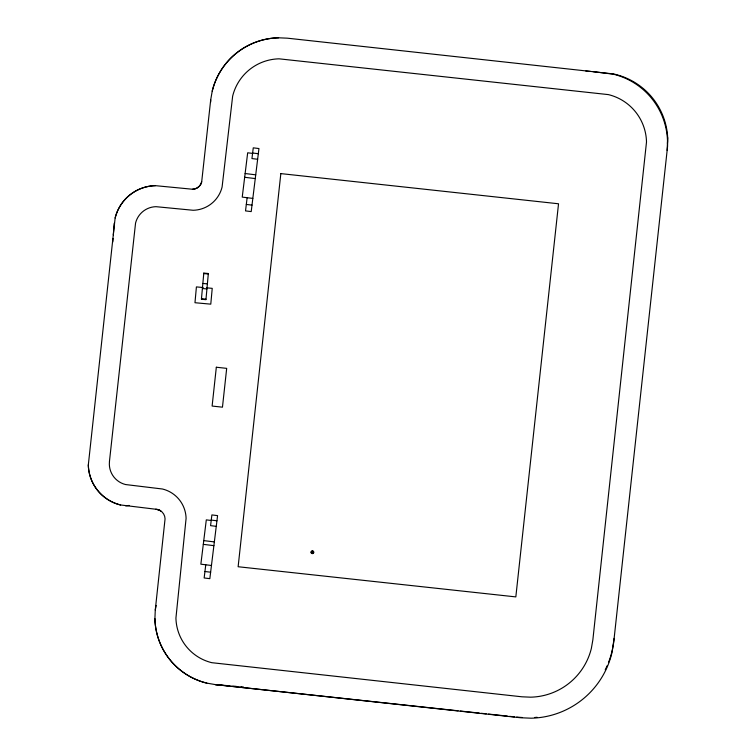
<?xml version="1.0" encoding="UTF-8"?>
<svg xmlns="http://www.w3.org/2000/svg" width="756" height="756" viewBox="0 0 756 756"><rect width="100%" height="100%" fill="white"/><g stroke="black" fill="none" stroke-linecap="round" stroke-linejoin="round"><path stroke-width="1.13" d="M115.148 217.964A42.345 42.345 0 0 1 155.33 185.655L192.685 189.255A9.459 9.459 0 0 0 201.663 182.045L210.707 99.801L212.247 90.994A69.722 69.722 0 0 1 278.406 37.8L287.346 38.178L613.371 73.927A68.787 68.787 0 0 1 667.69 137.668L667.567 146.494L613.655 642.761L611.802 653.326A85.031 85.031 0 0 1 531.118 718.2L520.393 717.737L215.205 684.586L206.634 683.084A67.813 67.813 0 0 1 154.904 618.739L155.273 610.045L165.063 518.862A9.932 9.932 0 0 0 157.494 509.44L120.431 504.951A42.109 42.109 0 0 1 88.31 464.997L115.12 218.134A42.563 42.563 0 0 1 155.5 185.664M210.659 102.136L210.707 99.801M667.142 150.397L667.52 141.514A70.951 70.951 0 0 0 613.39 74.192L592.912 71.64M667.435 143.536L667.69 137.668M112.757 242.005L113.031 238.48M113.305 234.965L114.222 223.228M247.136 197.713L245.52 210.896L251.209 211.595L258.949 148.545L253.26 147.845L251.946 158.571L257.635 159.27M205.764 564.789L204.148 577.971L209.837 578.661L217.577 515.62L211.888 514.921L210.574 525.647L216.263 526.346M614.127 638.395L612.445 649.47A87.025 87.025 0 0 1 608.476 662.539M155.273 610.045L156.152 605.424M125.676 505.868L129.134 505.443M522.424 717.529L516.669 717.104M229.314 685.787L215.205 684.586L458.013 710.782M232.839 686.089L236.373 686.382M241.069 686.788L243.423 686.987M585.872 71.036L590.559 71.442M203.761 273.577L208.297 273.993M202.854 283.462L207.399 283.878M203.184 287.526L196.409 286.911L194.972 302.721L210.782 304.158L212.228 288.348L206.577 287.838M202.4 288.518L206.936 288.934M201.465 298.762L206.001 299.178M460.366 711.037L479.134 713.059M481.477 713.314L486.165 713.815M488.518 714.07L507.285 716.093M509.629 716.348L514.326 716.858M252.627 153.014L258.316 153.714M252.58 153.402L247.675 152.797L242.232 197.108L252.825 198.412M245.124 173.53L255.717 174.834M244.67 177.282L255.263 178.577M246.314 204.432L252.003 205.131M211.255 520.09L216.944 520.789M211.207 520.478L206.303 519.873L200.86 564.184L211.453 565.488M203.751 540.606L214.345 541.91M203.298 544.348L213.891 545.652M204.942 571.508L210.631 572.207M155.821 509.147L160.017 510.442M157.494 509.44L161 511.075M212.219 91.174A69.958 69.958 0 0 1 278.595 37.809M201.71 181.79A9.771 9.771 0 0 1 192.43 189.246M120.61 504.98A42.327 42.327 0 0 1 88.32 464.817M206.823 683.112A68.049 68.049 0 0 1 154.904 618.55M607.163 665.696A87.025 87.025 0 0 1 605.225 669.825M537.072 717.264A87.025 87.025 0 0 1 534.794 717.491M109.469 461.264L109.337 464.345A21.3 21.3 0 0 0 125.591 484.549L162.474 489.009A30.958 30.958 0 0 1 186.089 518.38L175.931 618.077A47.023 47.023 0 0 0 211.803 662.691L521.98 696.805L530.636 697.174A64.005 64.005 0 0 0 591.372 648.346L592.865 639.812L646.503 141.986A49.924 49.924 0 0 0 608.41 94.613L279.068 58.826A48.932 48.932 0 0 0 232.65 96.154L222.094 187.025A30.486 30.486 0 0 1 193.167 210.272L155.982 206.681A21.537 21.537 0 0 0 135.551 223.114L109.469 461.264M203.799 273.096L201.417 299.253L205.953 299.669L208.335 273.511L203.799 273.096M216.329 367.236L212.115 406.057L222.462 407.182L226.687 368.361L216.329 367.236M280.835 173.606L238.131 566.735L515.828 596.9L558.533 203.78L280.835 173.606M311.926 552.145C312.53 554.006 313.381 550.822 311.926 552.145M311.812 553.279A1.172 1.172 0 0 0 313.57 552.267A1.172 1.172 0 0 0 311.812 551.256A1.172 1.172 0 0 0 311.812 553.279M311.718 553.449A1.37 1.37 0 0 0 313.768 552.267A1.37 1.37 0 0 0 311.718 551.086A1.37 1.37 0 0 0 311.718 553.449"/></g></svg>
